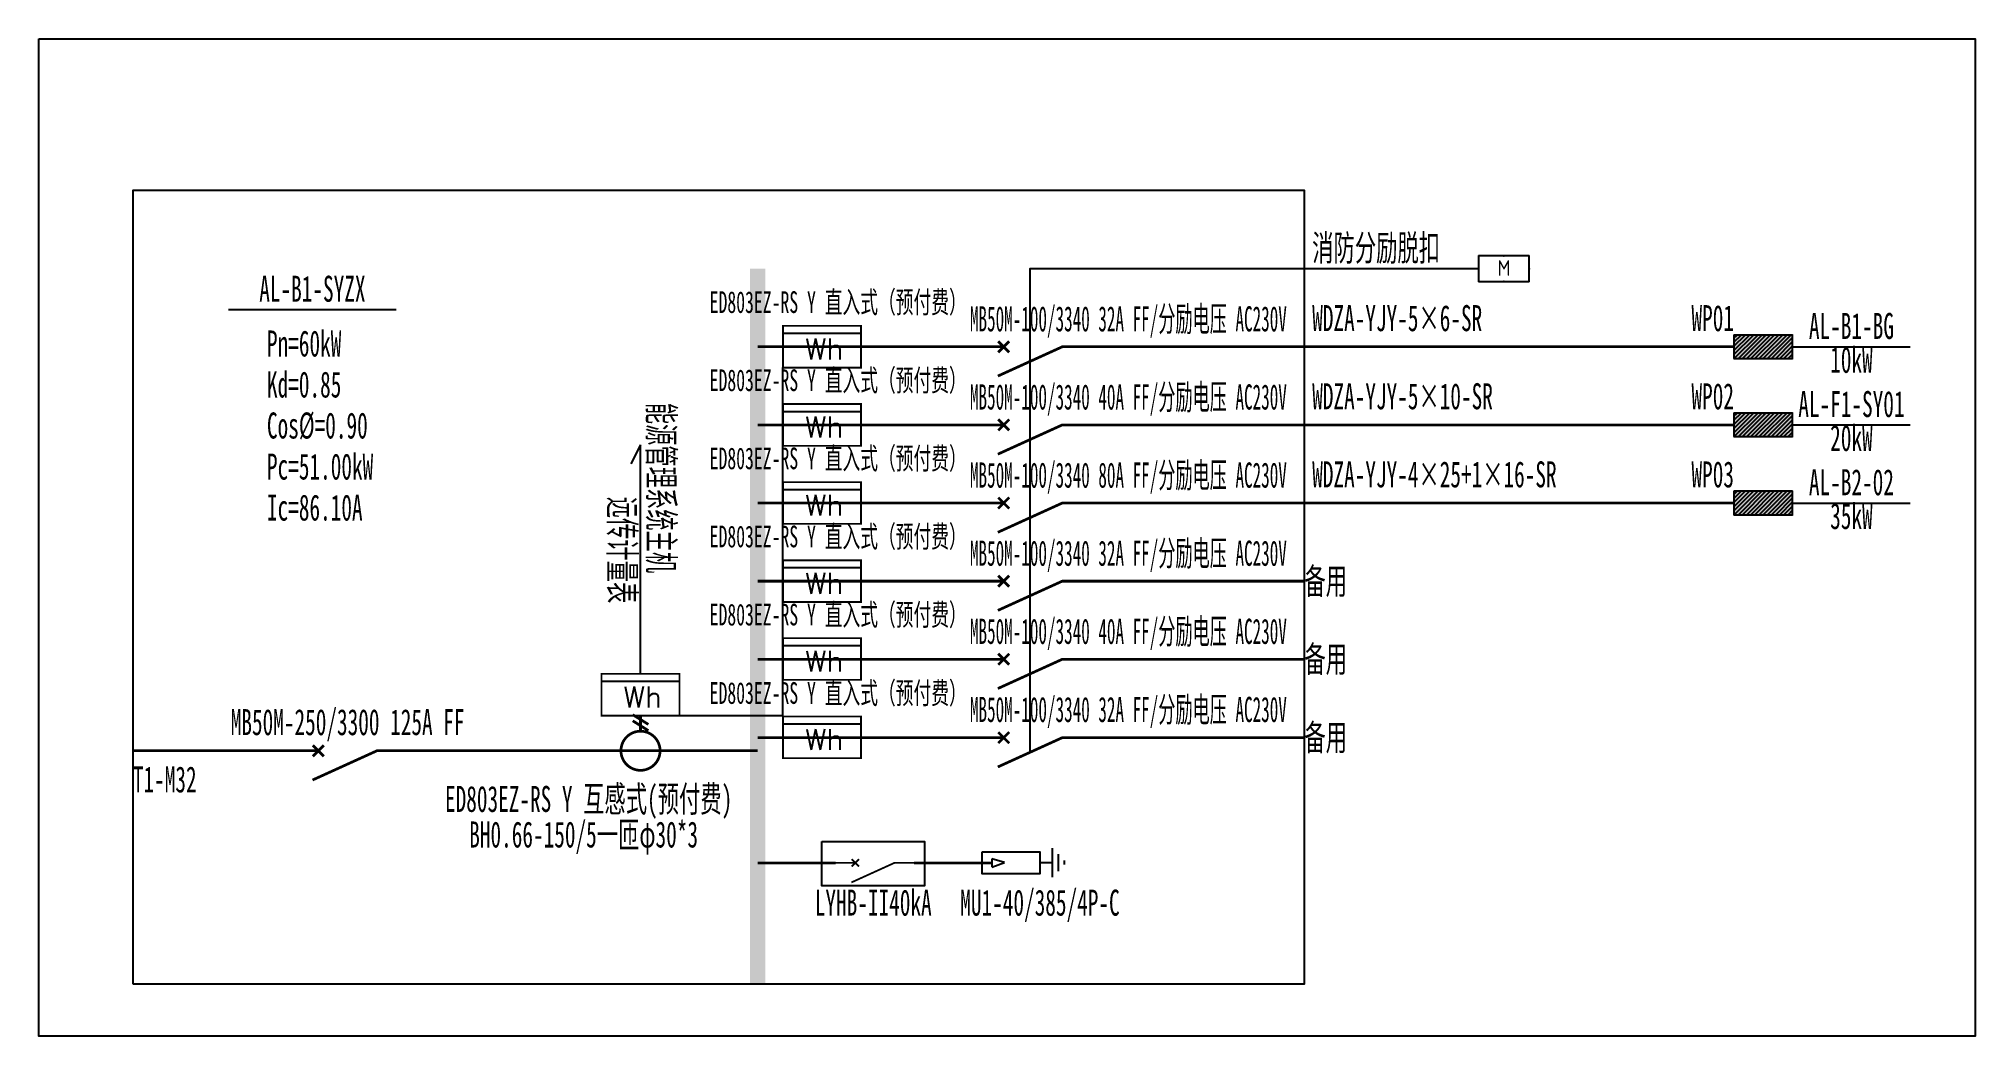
# Model space of a CAD drawing. Extents: x 1396440 to 1400903, y 438363 to 440661.
import ezdxf
from ezdxf.enums import TextEntityAlignment as Align

# ---------------------------------------------------------------- set-up
doc = ezdxf.new("R2010")
doc.units = 0
doc.header["$MEASUREMENT"] = 0
doc.layers.add('系统图', color=1, linetype='Continuous')
doc.styles.add('_SIMPLEX', font='simplex_.ttf', dxfattribs={"width": 0.6})
doc.styles.add('_TEL_ATTDEF', font='GBENOR', dxfattribs={"width": 0.8, "height": 3, "bigfont": 'GBCBIG'})
doc.styles.add('_TEL_DIM', font='', dxfattribs={"width": 0.8, "height": 3.5})
doc.styles.add('宋体', font='', dxfattribs={"width": 0.8, "height": 3.5})
doc.styles.get('_TEL_DIM').set_extended_font_data('SimSun')
doc.styles.get('宋体').set_extended_font_data('SimSun')

# ---------------------------------------------------------------- blocks, each defined once
blk = doc.blocks.new('$element$00000189')
at = {"const_width": 0.0233}
for points in [[(0, 0), (0, -1)], [(0.167, -0.5), (0.3, -0.5)], [(0.256, -0.433), (0.172, -0.567)], [(0.308, -0.433), (0.225, -0.567)]]:
    blk.add_lwpolyline(points, dxfattribs=at)
blk.add_lwpolyline([(0, -0.333, 1), (0, -0.667, 1), (0, -0.333)], format="xyb", close=True, dxfattribs=at)
at = {"flags": 9}
blk.add_attdef('S', (0, 0), '', height=0.00000667, dxfattribs=at)
blk = doc.blocks.new('$element$00000492')
blk.add_line((0.173, 0), (0.173, -1))
at = {"const_width": 0.0233}
blk.add_lwpolyline([(-0.267, 0), (0.267, 0), (0.267, -1), (-0.267, -1), (-0.267, 0)], dxfattribs=at)
at = {"style": '_SIMPLEX'}
blk.add_text('Wh', height=0.2667, rotation=270, dxfattribs=at).set_placement((-0.161, -0.281))
at = {"flags": 9}
blk.add_attdef('S', (0, 0), '', height=0.00000667, dxfattribs=at)
blk.add_attdef('S', (0, 0), '', height=0.00000667, dxfattribs=at)
blk.add_attdef('S', (0, 0), '', height=0.00000667, dxfattribs=at)
blk = doc.blocks.new('$element$00000497')
at = {"const_width": 0.0233}
for points in [[(0, 0), (0, -0.25)], [(0, -1), (0, -0.75), (-0.25, -0.2)], [(-0.047, -0.297), (0.047, -0.203)], [(-0.047, -0.203), (0.047, -0.297)]]:
    blk.add_lwpolyline(points, dxfattribs=at)
at = {"flags": 9}
blk.add_attdef('S', (0, 0), '', height=0.00000667, dxfattribs=at)
blk = doc.blocks.new('$equip$00002777')
for p, q in [((0.65, 0.65), (-0.65, 0.65)), ((-0.65, 0.65), (-0.65, 0)), ((0.65, 0), (0.65, 0.65)), ((-0.65, 0), (0.65, 0))]:
    blk.add_line(p, q)
at = {"const_width": 0.04}
blk.add_lwpolyline([(-0.65, 0.65), (-0.65, 0), (0.65, 0), (0.65, 0.65), (-0.65, 0.65), (-0.65, 0)], dxfattribs=at)
for p in [(0, 0.65), (-0.65, 0.325), (0, 0), (0.65, 0.325)]:
    blk.add_point(p)
at = {"color": 7}
blk.add_attdef('$TEXT$', text='', height=0.4, dxfattribs=at).set_placement((0.006, 0.343), align=Align.MIDDLE_CENTER)
at = {"color": 7, "flags": 1}
for tag, p in [('A', (0, 0)), ('B', (0.905, 0.246))]:
    blk.add_attdef(tag, text='', height=0.4, dxfattribs=at).set_placement(p, align=Align.MIDDLE_CENTER)
blk = doc.blocks.new('*X5')
at = {"color": 0}
for p, q in [((-250, 33), (-83, 200)), ((-250, 68), (-118, 200)), ((-250, 104), (-154, 200)), ((-250, 139), (-189, 200)), ((-250, 174), (-224, 200)), ((-247, 0), (-47, 200)), ((-212, 0), (-12, 200)), ((-177, 0), (23, 200)), ((-141, 0), (59, 200)), ((-106, 0), (94, 200)), ((-71, 0), (129, 200)), ((-35, 0), (165, 200)), ((0, 0), (200, 200)), ((35, 0), (235, 200)), ((71, 0), (250, 179)), ((106, 0), (250, 144)), ((141, 0), (250, 109)), ((177, 0), (250, 73)), ((212, 0), (250, 38)), ((247, 0), (250, 3))]:
    blk.add_line(p, q, dxfattribs=at)
blk = doc.blocks.new('$equip$00002943')
for p, q in [((-0.75, 0.6), (-0.75, 0)), ((0.75, 0.6), (-0.75, 0.6)), ((0.75, 0), (0.75, 0.6)), ((-0.75, 0), (0.75, 0))]:
    blk.add_line(p, q)
for points, const_width in [([(-0.75, 0.3), (0.75, 0.3)], 0.6), ([(-0.75, 0.6), (-0.75, 0), (0.75, 0), (0.75, 0.6), (-0.75, 0.6), (-0.75, 0)], 0.04)]:
    blk.add_lwpolyline(points, dxfattribs=dict(const_width=const_width))
for p in [(0, 0.6), (-0.75, 0.3), (0, 0), (0.75, 0.3)]:
    blk.add_point(p)
at = {"xscale": 0.00300000000061118, "yscale": 0.00300000000061118, "zscale": 0.00300000000061118}
blk.add_blockref('*X5', (0, 0), dxfattribs=at)
at = {"color": 7, "style": '_TEL_DIM', "flags": 1}
for tag in ['A', 'REMARK']:
    blk.add_attdef(tag, text='', height=0.00002, dxfattribs=at).set_placement((0, 0), align=Align.MIDDLE_CENTER)

msp = doc.modelspace()

# ---------------------------------------------------------------- linework, layer by layer
at = {"color": 0, "linetype": 'ByBlock'}
for p, q in [((1396877.6, 440037.2), (1397263.8, 440037.2)), ((1398666.1, 438763.5), (1398636.9, 438771.4)), ((1398636.9, 438771.4), (1398636.9, 438753.2)), ((1398636.9, 438752.7), (1398666.1, 438763.5)), ((1398746.7, 438763.4), (1398774.8, 438763.4)), ((1398775.9, 438796.5), (1398775.9, 438729.3)), ((1398789.7, 438782.6), (1398789.7, 438743.3)), ((1398803.4, 438768.1), (1398803.4, 438758.3))]:
    msp.add_line(p, q, dxfattribs=at)
at = {"color": 0, "linetype": 'ByBlock', "ltscale": 0.2}
msp.add_line((1397826.9, 439197.7), (1397826.9, 439725.8), dxfattribs=at)
at = {"color": 0, "linetype": 'ByBlock'}
for points in [[(1396656.9, 438483.9), (1399356.9, 438483.9), (1399356.9, 440311.5), (1396656.9, 440311.5)], [(1398244.9, 438811.8), (1398481.5, 438811.8), (1398481.5, 438709.8), (1398244.9, 438709.8)], [(1398614.1, 438787.5), (1398746.9, 438787.5), (1398746.9, 438737.5), (1398614.1, 438737.5)]]:
    msp.add_lwpolyline(points, close=True, dxfattribs=at)
for points, const_width in [([(1398096.9, 440131.5), (1398096.9, 438483.9)], 36), ([(1398096.9, 439951.5), (1398596.4, 439951.5)], 6.3), ([(1398866.4, 439951.5), (1400346.9, 439951.5)], 6.3), ([(1398096.9, 439771.5), (1398596.4, 439771.5)], 6.3), ([(1398866.4, 439771.5), (1400346.9, 439771.5)], 6.3), ([(1398096.9, 439591.5), (1398596.4, 439591.5)], 6.3), ([(1398866.4, 439591.5), (1400346.9, 439591.5)], 6.3), ([(1398096.9, 439411.5), (1398596.4, 439411.5)], 6.3), ([(1398866.4, 439411.5), (1399356.9, 439411.5)], 6.3), ([(1398096.9, 439231.5), (1398596.4, 439231.5)], 6.3), ([(1398866.4, 439231.5), (1399356.9, 439231.5)], 6.3), ([(1398096.9, 439050.9), (1398596.4, 439050.9)], 6.3), ([(1398866.4, 439050.9), (1399356.9, 439050.9)], 6.3), ([(1396656.9, 439020.7), (1397016.9, 439020.7)], 6.3), ([(1397286.9, 439020.7), (1398096.9, 439020.7)], 6.3), ([(1398096.9, 438762.3), (1398276.9, 438762.3)], 6.3), ([(1398456.9, 438762.3), (1398636.9, 438762.3)], 6.3)]:
    msp.add_lwpolyline(points, dxfattribs=dict(at, const_width=const_width))
for points in [[(1398724.7, 439017.2), (1398724.7, 440131.5), (1399758, 440131.5)], [(1400482.6, 439951.5), (1400752.6, 439951.5)], [(1400482.6, 439771.5), (1400752.6, 439771.5)], [(1400482.6, 439591.5), (1400752.6, 439591.5)]]:
    msp.add_lwpolyline(points, dxfattribs=at)
at = {"color": 0, "linetype": 'ByBlock', "ltscale": 0.2}
for points in [[(1398155.2, 439099.5), (1398155.2, 439903.5)], [(1397826.9, 439725.8), (1397804.8, 439681.7)], [(1397916.9, 439101.7), (1398155.2, 439101.7)]]:
    msp.add_lwpolyline(points, dxfattribs=at)
at = {"layer": '系统图'}
msp.add_lwpolyline([(1396440, 440661.2), (1400903, 440661.2), (1400903, 438362.9), (1396440, 438362.9)], close=True, dxfattribs=at)

# ---------------------------------------------------------------- block references
at = {"color": 0, "linetype": 'ByBlock'}
ref = msp.add_blockref('$equip$00002777', (1399816.5, 440102.2), dxfattribs=dict(at, xscale=90, yscale=90, zscale=90))
ref.add_attrib('$TEXT$', 'M', dxfattribs={"color": 7, "height": 36, "style": '_TEL_ATTDEF'}).set_placement((1399817, 440133.1), align=Align.MIDDLE_CENTER)
at = {"color": 0, "linetype": 'ByBlock', "rotation": 90}
for name, p, xscale, yscale, zscale in [('$element$00000492', (1398155.2, 439951.5), 180, 180, 180), ('$element$00000497', (1398596.4, 439951.5), 270, 270, 270), ('$element$00000492', (1398155.2, 439771.5), 180, 180, 180), ('$element$00000497', (1398596.4, 439771.5), 270, 270, 270), ('$element$00000492', (1398155.2, 439591.5), 180, 180, 180), ('$element$00000497', (1398596.4, 439591.5), 270, 270, 270), ('$element$00000492', (1398155.2, 439411.5), 180, 180, 180), ('$element$00000497', (1398596.4, 439411.5), 270, 270, 270), ('$element$00000492', (1398155.2, 439232), 180, 180, 180), ('$element$00000497', (1398596.4, 439231.5), 270, 270, 270), ('$element$00000492', (1397736.9, 439149.7), 180, 180, 180), ('$element$00000189', (1397691.9, 439020.7), 270, 270, 270), ('$element$00000492', (1398155.2, 439051.5), 180, 180, 180), ('$element$00000497', (1397016.9, 439020.7), 270, 270, 270), ('$element$00000497', (1398596.4, 439050.9), 270, 270, 270), ('$element$00000497', (1398276.9, 438762.3), 180, 180, 180)]:
    msp.add_blockref(name, p, dxfattribs=dict(at, xscale=xscale, yscale=yscale, zscale=zscale))
at = {"color": 0, "linetype": 'ByBlock', "xscale": 90, "yscale": 90, "zscale": 90}
for p in [(1400414.4, 439924.5), (1400414.4, 439744.5), (1400414.4, 439564.5)]:
    msp.add_blockref('$equip$00002943', p, dxfattribs=at)

# ---------------------------------------------------------------- texts
at = {"color": 0, "linetype": 'ByBlock', "style": '宋体', "width": 0.6}
for s, p in [('消防分励脱扣', (1399374.9, 440131.5)), ('WDZA-YJY-5×6-SR', (1399374.9, 439969.5)), ('WDZA-YJY-5×10-SR', (1399374.9, 439789.5)), ('WDZA-YJY-4×25+1×16-SR', (1399374.9, 439609.5))]:
    msp.add_text(s, height=60, dxfattribs=at).set_placement(p, align=Align.BOTTOM_LEFT)
for s, p in [('AL-B1-SYZX', (1397070.7, 440037.2)), ('AL-B1-BG', (1400617.6, 439951.5)), ('AL-F1-SY01', (1400617.6, 439771.5)), ('AL-B2-02', (1400617.6, 439591.5))]:
    msp.add_text(s, height=60, dxfattribs=at).set_placement(p, align=Align.BOTTOM_CENTER)
at = {"color": 2, "linetype": 'ByBlock', "style": '宋体', "width": 0.6}
for s, height, p in [('ED803EZ-RS Y 直入式（预付费）', 50, (1398282.5, 440079.4)), ('ED803EZ-RS Y 直入式（预付费）', 50, (1398282.5, 439899.4)), ('ED803EZ-RS Y 直入式（预付费）', 50, (1398282.5, 439719.4)), ('ED803EZ-RS Y 直入式（预付费）', 50, (1398282.5, 439539.4)), ('ED803EZ-RS Y 直入式（预付费）', 50, (1398282.5, 439359.4)), ('ED803EZ-RS Y 直入式（预付费）', 50, (1398282.5, 439178.8)), ('ED803EZ-RS Y 互感式(预付费)', 60, (1397707.3, 438939.7))]:
    msp.add_text(s, height=height, dxfattribs=at).set_placement(p, align=Align.TOP_CENTER)
at = {"color": 190, "linetype": 'ByBlock', "style": '宋体', "width": 0.5}
for p in [(1398586.1, 439969.5), (1398586.1, 439429.5), (1398586.1, 439069.5)]:
    msp.add_text('MB50M-100/3340 32A FF/分励电压 AC230V', height=58, dxfattribs=at).set_placement(p, align=Align.BOTTOM_LEFT)
at = {"color": 0, "linetype": 'ByBlock', "style": '宋体', "width": 0.6}
for s, p in [('WP01', (1400346.9, 439969.5)), ('WP02', (1400346.9, 439789.5)), ('WP03', (1400346.9, 439609.5))]:
    msp.add_text(s, height=60, dxfattribs=at).set_placement(p, align=Align.BOTTOM_RIGHT)
for s, p in [('Pn=60kW', (1396966, 439929.1)), ('Kd=0.85', (1396966, 439834.6)), ('Cos%%C=0.90', (1396966, 439740.1)), ('Pc=51.00kW', (1396966, 439645.6)), ('Ic=86.10A', (1396966, 439551.1))]:
    msp.add_text(s, height=60, dxfattribs=at).set_placement(p)
for s, p in [('10kW', (1400617.6, 439951.5)), ('20kW', (1400617.6, 439771.5)), ('35kW', (1400617.6, 439591.5))]:
    msp.add_text(s, height=60, dxfattribs=at).set_placement(p, align=Align.TOP_CENTER)
at = {"color": 1, "linetype": 'ByBlock', "style": '宋体', "width": 0.5}
for p in [(1398586.1, 439789.5), (1398586.1, 439249.5)]:
    msp.add_text('MB50M-100/3340 40A FF/分励电压 AC230V', height=58, dxfattribs=at).set_placement(p, align=Align.BOTTOM_LEFT)
at = {"color": 0, "linetype": 'ByBlock', "style": '宋体', "width": 0.6}
for s, p in [('能源管理系统主机', (1397826.9, 439429.8)), ('远传计量表', (1397736.9, 439360.5))]:
    msp.add_text(s, height=60, rotation=270, dxfattribs=at).set_placement(p, align=Align.BOTTOM_RIGHT)
at = {"color": 31, "linetype": 'ByBlock', "style": '宋体', "width": 0.5}
msp.add_text('MB50M-100/3340 80A FF/分励电压 AC230V', height=58, dxfattribs=at).set_placement((1398586.1, 439609.5), align=Align.BOTTOM_LEFT)
at = {"color": 0, "linetype": 'ByBlock', "style": '宋体', "width": 0.6}
for p in [(1399356.9, 439411.5), (1399356.9, 439232), (1399356.9, 439051.5)]:
    msp.add_text('备用', height=60, dxfattribs=at).set_placement(p, align=Align.MIDDLE_LEFT)
at = {"color": 1, "linetype": 'ByBlock', "style": '宋体', "width": 0.6}
msp.add_text('MB50M-250/3300 125A FF', height=60, dxfattribs=at).set_placement((1397151.9, 439038.7), align=Align.BOTTOM_CENTER)
at = {"color": 0, "linetype": 'ByBlock', "style": '宋体', "width": 0.6}
msp.add_text('T1-M32', height=60, dxfattribs=at).set_placement((1396656.9, 438984.7), align=Align.TOP_LEFT)
at = {"color": 3, "linetype": 'ByBlock', "style": '宋体', "width": 0.6}
msp.add_text('BH0.66-150/5一匝φ30*3', height=60, dxfattribs=at).set_placement((1397695.8, 438857.8), align=Align.TOP_CENTER)
at = {"color": 40, "linetype": 'ByBlock', "style": '宋体', "width": 0.6}
msp.add_text('LYHB-II40kA', height=60, dxfattribs=at).set_placement((1398363.2, 438700.8), align=Align.TOP_CENTER)
at = {"color": 30, "linetype": 'ByBlock', "style": '宋体', "width": 0.6}
msp.add_text('MU1-40/385/4P-C', height=60, dxfattribs=at).set_placement((1398747.5, 438700.8), align=Align.TOP_CENTER)

doc.saveas('drawing.dxf')
